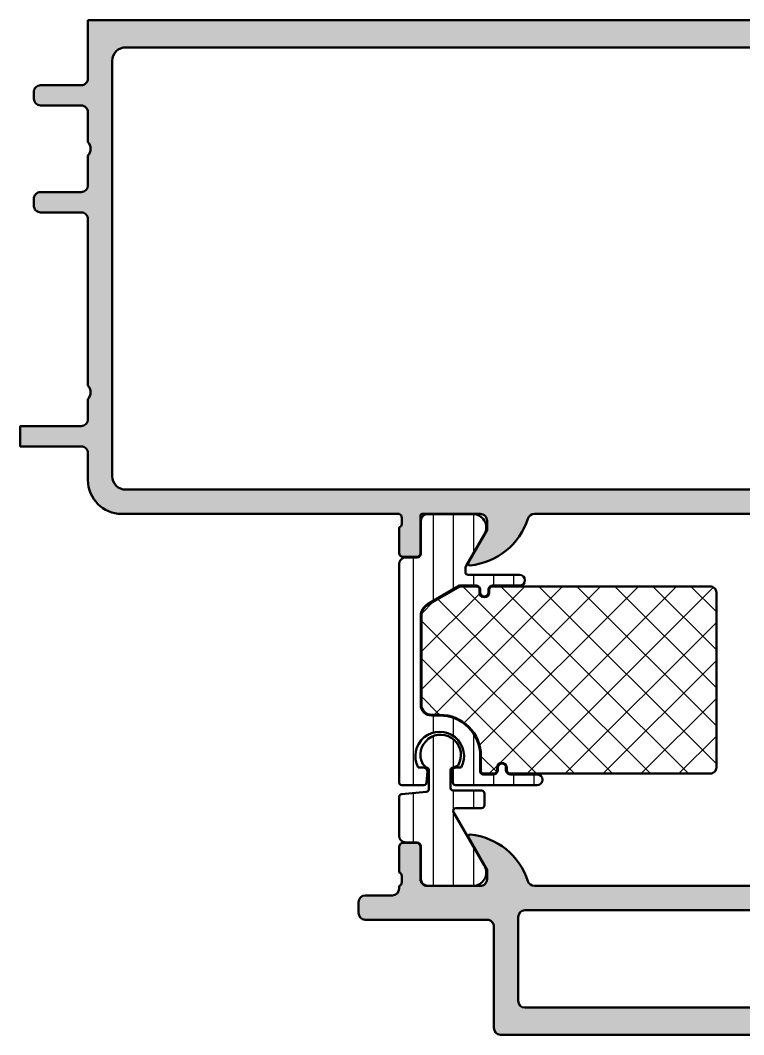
# Model space of a CAD drawing. Extents: x -35 to 73, y 0 to 75.
# Drawn here: x -35 to 18.5, y 0 to 75 of the extents above; entities that cross this region are included whole.
import ezdxf

# ---------------------------------------------------------------- set-up
doc = ezdxf.new("R2010")
doc.units = 0
for name, color, linetype, lineweight in [('0S-Alu contour', 7, 'Continuous', 50), ('0S-Alu hatch', 252, 'Continuous', 25), ('0S-Plastic contour', 254, 'Continuous', 50), ('0S-Plastic hatch', 253, 'Continuous', 25), ('0S-PT contour', 91, 'Continuous', 50), ('0S-PT hatch', 103, 'Continuous', 25)]:
    doc.layers.add(name, color=color, linetype=linetype, lineweight=lineweight)
pattern_1 = [(90, (0, 0), (-1.4859, 0), [])]

# ---------------------------------------------------------------- blocks, each defined once
blk = doc.blocks.new('188520__71FB6548_1560_4906_8F09_70086BACDF5D_')
at = {"layer": '0S-Alu hatch'}
h = blk.add_hatch(color=256, dxfattribs=at)
edge = h.paths.add_edge_path()
edge.add_line((-30, 75), (-30, 70.69956207275392))
edge.add_ellipse((-30.49933459044293, 70.69929339171244), major_axis=(-0.4993346627286272, 0), ratio=1, start_angle=89.96917039492388, end_angle=180.0308296050858, ccw=False)
edge.add_line((-30.49960327148438, 70.19995880126953), (-33.49999999999999, 70.19999980926514))
edge.add_arc((-33.50025550117408, 69.70025531043923), 0.4997445641401262, 89.97070675576184, 180.0292932442376)
edge.add_line((-33.99999999999999, 69.69999980926514), (-33.99970227615604, 69.19970208542117))
edge.add_arc((-33.4985402136243, 69.20116187179688), 0.5011641885623277, 180.1668908483492, 269.8331091516514)
edge.add_line((-33.50000000000001, 68.69999980926514), (-30.4996032714844, 68.69995880126953))
edge.add_ellipse((-30.49933437708681, 68.2002276956671), major_axis=(-0.499731177945533, 0), ratio=1, start_angle=179.9691703949262, end_angle=270.03082960507635, ccw=False)
edge.add_line((-29.99960327148438, 68.19995880126952), (-29.99960327148438, 65.99950122831545))
edge.add_ellipse((-30.52465612427205, 65.49961336888502), major_axis=(-0.7249609439317489, 0), ratio=1, start_angle=136.3820002824529, end_angle=223.5935203199352, ccw=False)
edge.add_line((-29.99981689453126, 64.99950122830904), (-29.99981689453124, 62.78508338073608))
edge.add_ellipse((-30.4993421804785, 62.79969618438477), major_axis=(-0.4997389771982683, 0), ratio=1, start_angle=89.97006554608117, end_angle=178.3243825827876, ccw=False)
edge.add_line((-30.49960327148435, 62.29995727539062), (-33.49997711181645, 62.30000495910644))
edge.add_arc((-33.50024479844646, 61.80044805252734), 0.4995569782987798, 89.96929816711221, 180.0286255128064)
edge.add_line((-33.99980171439813, 61.80019846915128), (-33.99960313107293, 61.29960332180779))
edge.add_arc((-33.50025496033281, 61.29934836147499), 0.499348235829742, 179.9707455627029, 270.0292544372841)
edge.add_line((-33.5, 60.80000019073487), (-30.49960327148436, 60.80000019073486))
edge.add_ellipse((-30.49942222445256, 60.30018122038705), major_axis=(-0.4998190031377089, 0), ratio=1, start_angle=179.9743284999459, end_angle=270.0207539748936, ccw=False)
edge.add_line((-29.99960327148438, 60.29995727539065), (-29.99960327148438, 47.99950027472397))
edge.add_ellipse((-30.52465612425598, 47.49961241530885), major_axis=(-0.7249609439095448, 0), ratio=1, start_angle=136.3820002824523, end_angle=223.5935203199342, ccw=False)
edge.add_line((-29.99981689453125, 46.99950027474819), (-29.99981689453125, 45.48507631285228))
edge.add_ellipse((-30.49933437708681, 45.4996891439325), major_axis=(-0.4997311779455237, 0), ratio=1, start_angle=89.96917039492689, end_angle=178.3243532776833, ccw=False)
edge.add_line((-30.49960327148438, 44.99995803833008), (-35, 44.99999427795411))
edge.add_line((-35, 44.99999427795411), (-35, 43.49999618530273))
edge.add_line((-35, 43.49999618530273), (-30.5, 43.5))
edge.add_ellipse((-30.49974678783886, 43.00025321216114), major_axis=(-0.499746851987733, 0), ratio=1, start_angle=179.970969324332, end_angle=270.0290306756671, ccw=False)
edge.add_line((-30, 42.99999999999998), (-30, 41.0003547668457))
edge.add_arc((-27.49850785919318, 41.00149214080681), 2.501492399376373, 180.0260511404824, 269.9739488595048)
edge.add_line((-27.49964523315427, 38.5), (-7, 38.5))
edge.add_ellipse((-7.078836446543058, 38.23247940800688), major_axis=(-0.2788950563274387, 0), ratio=1, start_angle=178.8354106259004, end_angle=253.5801235805049, ccw=False)
edge.add_line((-6.799999000000006, 38.22681100000849), (-6.799998999999999, 37.77321700000851))
edge.add_ellipse((-7.078867095643133, 37.76755634053142), major_axis=(-0.2789255417371156, 0), ratio=1, start_angle=106.4245945553495, end_angle=181.1628700728925, ccw=False)
edge.add_line((-7, 37.50001300000851), (-7, 35.62000200000001))
edge.add_arc((-6.699999999999988, 35.62000200000002), 0.3000000000000185, 180, 270)
edge.add_line((-6.699999999999988, 35.320002), (-5.72002568095722, 35.320002))
edge.add_arc((-5.720025680957206, 35.620002), 0.3000000000000114, 269.9999999999973, 360)
edge.add_line((-5.420025680957195, 35.620002), (-5.420025680957195, 38.38))
edge.add_ellipse((-5.300025680957206, 38.38), major_axis=(-0.1199999999999886, 0), ratio=1, start_angle=269.99999999999915, end_angle=360, ccw=False)
edge.add_line((-5.300025680957205, 38.5), (-1, 38.5))
edge.add_ellipse((-0.9999999999999953, 38.00000000000001), major_axis=(-0.4999999999999929, 0), ratio=1, start_angle=180, end_angle=270.00000000000057, ccw=False)
edge.add_line((-0.5, 38), (-0.5, 37.29999999999999))
edge.add_line((-0.5, 37.29999999999999), (-1.881495457622364, 34.90717967697245))
edge.add_arc((-1.761880215351695, 34.8381197846483), 0.1381197846483088, 149.9999999999992, 275.622577550789)
edge.add_arc((-2.238223241173798, 39.67660886184764), 4.999999999999841, 275.6225775507937, 342.25158364393)
edge.add_ellipse((3.000000000000007, 37.99999999999985), major_axis=(-0.5000000000001574, 0), ratio=1, start_angle=270.00000000000244, end_angle=342.2515836439295, ccw=False)
edge.add_line((2.999999999999985, 38.5), (33.00000000000001, 38.5))
edge.add_ellipse((32.99999999999999, 37.99999999999999), major_axis=(-0.5000000000000142, 0), ratio=1, start_angle=197.7484163560663, end_angle=269.99999999999756, ccw=False)
edge.add_arc((38.23822324117376, 39.67660886184776), 4.999999999999946, 197.7484163560701, 264.3774224492068)
edge.add_arc((37.76188021535169, 34.8381197846483), 0.1381197846483051, 264.3774224492049, 389.9999999999982)
edge.add_line((37.88149545762236, 34.90717967697245), (36.5, 37.3))
edge.add_line((36.5, 37.3), (36.5, 38))
edge.add_ellipse((36.99999999999999, 38.00000000000001), major_axis=(-0.4999999999999929, 0), ratio=1, start_angle=269.9999999999992, end_angle=360, ccw=False)
edge.add_line((37, 38.5), (41.3000256809572, 38.50000000000001))
edge.add_ellipse((41.30002568095719, 38.38), major_axis=(-0.1200000000000116, 0), ratio=1, start_angle=180, end_angle=269.9999999999966, ccw=False)
edge.add_line((41.42002568095721, 38.38), (41.42002568095721, 35.62000200000001))
edge.add_arc((41.72002568095722, 35.62000200000001), 0.3000000000000114, 180, 270)
edge.add_line((41.72002568095722, 35.320002), (42.69999999999998, 35.32000200000001))
edge.add_arc((42.69999999999998, 35.62000200000002), 0.3000000000000078, 270, 360)
edge.add_line((43, 35.62000200000002), (43, 37.50001300000852))
edge.add_ellipse((43.07886709564315, 37.76755634053144), major_axis=(-0.2789255417371335, 0), ratio=1, start_angle=-1.1628700728908825, end_angle=73.57540544464717, ccw=False)
edge.add_line((42.79999899999999, 37.77321700000852), (42.79999899999999, 38.22681100000852))
edge.add_ellipse((43.07883644654305, 38.2324794080069), major_axis=(-0.2788950563274379, 0), ratio=1, start_angle=-73.58012358050632, end_angle=1.1645893740982274, ccw=False)
edge.add_line((43, 38.50000000000001), (43, 47))
edge.add_ellipse((43.52494604126088, 47.5), major_axis=(-0.7249609273853814, 0), ratio=1, start_angle=-43.605760018740625, end_angle=43.60576001874068, ccw=False)
edge.add_line((43, 48), (43, 54.79999542236328))
edge.add_ellipse((43.49993996831151, 54.80005545405177), major_axis=(-0.4999399719157521, 0), ratio=1, start_angle=-90.0068799507714, end_angle=0.00687995078089898, ccw=False)
edge.add_line((43.5, 55.29999542236328), (45.79998779296874, 55.29999542236328))
edge.add_ellipse((45.7999737440441, 54.79998137343863), major_axis=(-0.5000140491220144, 0), ratio=1, start_angle=180.0016098431314, end_angle=269.9983901570555, ccw=False)
edge.add_line((46.29998779296875, 54.79999542236492), (46.29998779296875, 53.79999542236328))
edge.add_arc((46.80001747293997, 53.8000251023345), 0.5000296808520687, 180.0034008722645, 269.9965991277056)
edge.add_line((46.79998779296875, 53.29999542236328), (47.29998779296875, 53.29999542236328))
edge.add_arc((47.29995811299753, 53.8000251023345), 0.500029680852069, 270.0034008722944, 359.9965991277354)
edge.add_line((47.79998779296875, 53.79999542236355), (47.79998779296875, 59.5))
edge.add_arc((46.80001023979798, 59.50002244682923), 0.9999775534227066, 359.9987138623324, 450.001286137448)
edge.add_line((46.79998779296875, 60.5), (46.29998779296875, 60.5))
edge.add_line((46.29998779296875, 60.5), (46.29998779296875, 58))
edge.add_ellipse((45.30002476666242, 57.99996302630633), major_axis=(-0.9999630269898847, 0), ratio=1, start_angle=89.9978814850715, end_angle=180.0021185150526, ccw=False)
edge.add_line((45.29998779296875, 57), (44, 57))
edge.add_ellipse((43.99996302630633, 57.99996302630633), major_axis=(-0.9999630269898847, 0), ratio=1, start_angle=-0.0021185150525866447, end_angle=90.0021185149285, ccw=False)
edge.add_line((43, 58.00000000000217), (43, 65))
edge.add_ellipse((43.52494604126088, 65.5), major_axis=(-0.7249609273853814, 0), ratio=1, start_angle=-43.605760018740625, end_angle=43.60576001874068, ccw=False)
edge.add_line((43, 66), (43, 72))
edge.add_ellipse((44.00000015015971, 71.99999984984028), major_axis=(-1.000000150159732, 0), ratio=1, start_angle=270.00000860351696, end_angle=359.99999137730885, ccw=False)
edge.add_line((44, 73), (45.29998779296875, 73))
edge.add_ellipse((45.29998764280904, 71.9999998498403), major_axis=(-1.000000150159718, 0), ratio=1, start_angle=180.0000086226911, end_angle=269.99999139648384, ccw=False)
edge.add_line((46.29998779296875, 72.00000000033465), (46.29998779296875, 70.5))
edge.add_line((46.29998779296875, 70.5), (46.89996337890625, 70.5))
edge.add_line((46.89996337890625, 70.5), (48, 71.59999084472656))
edge.add_line((48, 71.59999084472656), (48, 75))
edge.add_line((48, 75), (-30, 75))
edge = h.paths.add_edge_path()
edge.add_ellipse((-27.20011947870558, 72.00047729730909), major_axis=(-0.999480875905964, 0), ratio=1, start_angle=-90.02976680197412, end_angle=0.02976680196968573, ccw=False)
edge.add_line((-27.19960021972656, 72.99995803833008), (40.70001220703125, 72.99995803833008))
edge.add_ellipse((40.70004142176829, 72.49998725392032), major_axis=(-0.4999707852633076, 0), ratio=1, start_angle=180.0000672370462, end_angle=270.0033479578853, ccw=False)
edge.add_line((41.20001220703125, 72.49998784065247), (41.20001220703125, 40.80000305175722))
edge.add_ellipse((40.69996864759993, 40.80004661118912), major_axis=(-0.5000435613285777, 0), ratio=1, start_angle=90.00499110831282, end_angle=179.9950088916196, ccw=False)
edge.add_line((40.70001220703125, 40.3000030517578), (-27.19960021972655, 40.29995727539064))
edge.add_ellipse((-27.20011312923837, 41.29944436587883), major_axis=(-0.9994872220937645, 0), ratio=1, start_angle=-0.029402628615116555, end_angle=90.02940262860801, ccw=False)
edge.add_line((-28.19960021972656, 41.29995727539061), (-28.19960021972656, 71.99995803833015))
at = {"layer": '0S-Alu contour', "color": 7}
for points in [[(-30, 75), (-30, 70.69956207275392)], [(46.29998779296875, 72.00000000033465), (46.29998779296875, 70.5), (46.89996337890625, 70.5), (48, 71.59999084472656), (48, 75), (-30, 75)], [(-27.19960021972656, 72.99995803833008), (40.70001220703125, 72.99995803833008)], [(44, 73), (45.29998779296875, 73)], [(41.20001220703125, 72.49998784065247), (41.20001220703125, 40.80000305175722)], [(-28.19960021972656, 41.29995727539061), (-28.19960021972656, 71.99995803833015)], [(43, 66), (43, 72)], [(-30.49960327148438, 70.19995880126953), (-33.49999999999999, 70.19999980926514)], [(-33.99999999999999, 69.69999980926514), (-33.99970227615604, 69.19970208542117)], [(-33.50000000000001, 68.69999980926514), (-30.4996032714844, 68.69995880126953)], [(-29.99960327148438, 68.19995880126952), (-29.99960327148438, 65.99950122831545)], [(-29.99981689453126, 64.99950122830904), (-29.99981689453124, 62.78508338073608)], [(43, 58.00000000000217), (43, 65)], [(-30.49960327148435, 62.29995727539062), (-33.49997711181645, 62.30000495910644)], [(-33.99980171439813, 61.80019846915128), (-33.99960313107293, 61.29960332180779)], [(-33.5, 60.80000019073487), (-30.49960327148436, 60.80000019073486)], [(-29.99960327148438, 60.29995727539065), (-29.99960327148438, 47.99950027472397)], [(46.79998779296875, 60.5), (46.29998779296875, 60.5), (46.29998779296875, 58)], [(47.79998779296875, 53.79999542236355), (47.79998779296875, 59.5)], [(45.29998779296875, 57), (44, 57)], [(43, 48), (43, 54.79999542236328)], [(43.5, 55.29999542236328), (45.79998779296874, 55.29999542236328)], [(46.29998779296875, 54.79999542236492), (46.29998779296875, 53.79999542236328)], [(46.79998779296875, 53.29999542236328), (47.29998779296875, 53.29999542236328)], [(-29.99981689453125, 46.99950027474819), (-29.99981689453125, 45.48507631285228)], [(43, 38.50000000000001), (43, 47)], [(-30.49960327148438, 44.99995803833008), (-35, 44.99999427795411), (-35, 43.49999618530273), (-30.5, 43.5)], [(-30, 42.99999999999998), (-30, 41.0003547668457)], [(40.70001220703125, 40.3000030517578), (-27.19960021972655, 40.29995727539064)], [(-27.49964523315427, 38.5), (-7, 38.5)], [(-5.420025680957195, 35.620002), (-5.420025680957195, 38.38)], [(-5.300025680957205, 38.5), (-1, 38.5)], [(2.999999999999985, 38.5), (33.00000000000001, 38.5)], [(37, 38.5), (41.3000256809572, 38.50000000000001)], [(41.42002568095721, 38.38), (41.42002568095721, 35.62000200000001)], [(-6.799999000000006, 38.22681100000849), (-6.799998999999999, 37.77321700000851)], [(-0.5, 38), (-0.5, 37.29999999999999), (-1.881495457622364, 34.90717967697245)], [(37.88149545762236, 34.90717967697245), (36.5, 37.3), (36.5, 38)], [(42.79999899999999, 37.77321700000852), (42.79999899999999, 38.22681100000852)], [(-7, 37.50001300000851), (-7, 35.62000200000001)], [(43, 35.62000200000002), (43, 37.50001300000852)], [(-6.699999999999988, 35.320002), (-5.72002568095722, 35.320002)], [(41.72002568095722, 35.320002), (42.69999999999998, 35.32000200000001)]]:
    blk.add_lwpolyline(points, dxfattribs=at)
at = {"layer": '0S-Alu contour', "color": 7, "extrusion": (0, 0, -1)}
for centre, radius, start, end in [((27.20011947870558, 72.00047729730909), 0.999480875905964, 359.9702331980303, 90.02976680197409), ((-40.70004142176829, 72.49998725392032), 0.4999707852633076, 89.9966520421147, 179.9999327629538), ((-44.00000015015971, 71.99999984984028), 1.000000150159732, 8.6226911566e-06, 89.99999139648303), ((-45.29998764280904, 71.9999998498403), 1.000000150159718, 90.00000860351616, 179.9999913773089), ((30.49933459044293, 70.69929339171244), 0.4993346627286272, 179.9691703949142, 270.0308296050761), ((30.49933437708681, 68.2002276956671), 0.499731177945533, 89.96917039492364, 180.0308296050739), ((30.52465612427205, 65.49961336888502), 0.7249609439317489, 136.4064796800648, 223.6179997175472), ((-43.52494604126088, 65.5), 0.7249609273853814, 316.3942399812593, 43.60576001874068), ((30.4993421804785, 62.79969618438477), 0.4997389771982683, 181.6756174172125, 270.0299344539188), ((30.49942222445256, 60.30018122038705), 0.499819003137709, 89.9792460251064, 180.0256715000542), ((-43.99996302630633, 57.99996302630633), 0.9999630269898847, 269.9978814850715, 0.0021185150526193), ((-45.30002476666242, 57.99996302630633), 0.9999630269898847, 179.9978814849474, 270.0021185149285), ((-43.49993996831151, 54.80005545405177), 0.4999399719157522, 359.9931200492191, 90.00687995077143), ((-45.7999737440441, 54.79998137343863), 0.5000140491220144, 90.00160984294448, 179.9983901568686), ((30.52465612425598, 47.49961241530885), 0.7249609439095451, 136.4064796800658, 223.6179997175478), ((-43.52494604126088, 47.5), 0.7249609273853814, 316.3942399812593, 43.60576001874068), ((30.49933437708681, 45.4996891439325), 0.4997311779455237, 181.6756467223168, 270.0308296050731), ((30.49974678783886, 43.00025321216114), 0.499746851987733, 89.97096932433287, 180.0290306756681), ((27.20011312923837, 41.29944436587883), 0.9994872220937645, 269.970597371392, 0.0294026286150611), ((-40.69996864759993, 40.80004661118912), 0.5000435613285777, 180.0049911083805, 269.9950088916872), ((7.078836446543058, 38.23247940800688), 0.2788950563274387, 106.4198764194951, 181.1645893740997), ((5.300025680957206, 38.38), 0.1199999999999886, 0, 90.00000000000087), ((0.9999999999999953, 38.00000000000001), 0.4999999999999929, 89.99999999999946, 180), ((-3.000000000000007, 37.99999999999985), 0.5000000000001574, 17.74841635607049, 89.99999999999756), ((-32.99999999999999, 37.99999999999999), 0.5000000000000142, 90.00000000000244, 162.2515836439337), ((-36.99999999999999, 38.00000000000001), 0.4999999999999929, 0, 90.00000000000081), ((-41.30002568095719, 38.38), 0.1200000000000116, 90.0000000000034, 180), ((-43.07883644654305, 38.2324794080069), 0.2788950563274379, 358.8354106259018, 73.58012358050647), ((7.078867095643133, 37.76755634053142), 0.2789255417371156, 178.8371299271075, 253.5754054446505), ((-43.07886709564315, 37.76755634053144), 0.2789255417371335, 286.4245945553529, 1.162870072890926)]:
    blk.add_arc(centre, radius, start, end, dxfattribs=at)
at = {"layer": '0S-Alu contour', "color": 7}
for centre, radius, start, end in [((-33.50025550117408, 69.70025531043923), 0.4997445641401262, 89.97070675576184, 180.0292932442376), ((-33.4985402136243, 69.20116187179688), 0.5011641885623277, 180.1668908483492, 269.8331091516514), ((-33.50024479844646, 61.80044805252734), 0.4995569782987798, 89.96929816711221, 180.0286255128064), ((-33.50025496033281, 61.29934836147499), 0.499348235829742, 179.9707455627029, 270.0292544372841), ((46.80001023979798, 59.50002244682923), 0.9999775534227066, 359.9987138623324, 90.00128613744809), ((46.80001747293997, 53.8000251023345), 0.5000296808520687, 180.0034008722645, 269.9965991277056), ((47.29995811299753, 53.8000251023345), 0.500029680852069, 270.0034008722944, 359.9965991277354), ((-27.49850785919318, 41.00149214080681), 2.501492399376373, 180.0260511404824, 269.9739488595048), ((-2.238223241173798, 39.67660886184764), 4.999999999999841, 275.6225775507937, 342.25158364393), ((38.23822324117376, 39.67660886184776), 4.999999999999946, 197.7484163560701, 264.3774224492068), ((-6.699999999999988, 35.62000200000002), 0.3000000000000185, 180, 270), ((-5.720025680957206, 35.620002), 0.3000000000000114, 269.9999999999973, 0), ((41.72002568095722, 35.62000200000001), 0.3000000000000114, 180, 270), ((42.69999999999998, 35.62000200000002), 0.3000000000000078, 270, 0), ((-1.761880215351695, 34.8381197846483), 0.1381197846483088, 149.9999999999992, 275.622577550789), ((37.76188021535169, 34.8381197846483), 0.1381197846483051, 264.3774224492049, 29.99999999999824)]:
    blk.add_arc(centre, radius, start, end, dxfattribs=at)
blk = doc.blocks.new('244867__F0BCCCAC_473C_4CB2_ACF2_2FD9A2DD2F1A___E6F2A440_08C5_4F9A_87DB_0A7E2D5E3605_')
at = {"layer": '0S-Plastic hatch'}
h = blk.add_hatch(dxfattribs=at)
h.set_pattern_fill('ANSI31', color=256, scale=0.4680000000000001, angle=45, style=0)
h.set_pattern_definition(pattern_1)
edge = h.paths.add_edge_path()
edge.add_line((-6.999999999999985, 34.79000300009986), (-6.999999999999985, 18.65002250671387))
edge.add_line((-6.999999999999985, 18.65002250671387), (-6.973083496093735, 18.55010795593262))
edge.add_line((-6.973083496093735, 18.55010795593262), (-6.899917602539048, 18.47692680358887))
edge.add_line((-6.899917602539048, 18.47692680358887), (-6.799987792968735, 18.45001029968262))
edge.add_line((-6.799987792968735, 18.45001029968262), (-5.169982910156235, 18.45001029968262))
edge.add_line((-5.169982910156235, 18.45001029968262), (-5.070068359374985, 18.47692680358887))
edge.add_line((-5.070068359374985, 18.47692680358887), (-4.996902465820298, 18.55010795593262))
edge.add_line((-4.996902465820298, 18.55010795593262), (-4.969985961914048, 18.65002250671387))
edge.add_line((-4.969985961914048, 18.65002250671387), (-4.89999389648436, 19.45001029968262))
edge.add_line((-4.89999389648436, 19.45001029968262), (-4.940002441406235, 19.60015678405762))
edge.add_line((-4.940002441406235, 19.60015678405762), (-5.049865722656235, 19.71002006530762))
edge.add_line((-5.049865722656235, 19.71002006530762), (-5.218002319335923, 19.74999809265137))
edge.add_line((-5.218002319335923, 19.74999809265137), (-5.586563110351548, 19.74999809265137))
edge.add_ellipse((-3.999999999999985, 20.59650078484448), major_axis=(-1.798262859266857, 0), ratio=1, start_angle=151.918075429822, end_angle=28.081924570178103, ccw=False)
edge.add_line((-2.413436889648423, 19.74999809265137), (-2.781997680664048, 19.74999809265137))
edge.add_line((-2.781997680664048, 19.74999809265137), (-2.950134277343735, 19.71002006530762))
edge.add_line((-2.950134277343735, 19.71002006530762), (-3.059997558593735, 19.60015678405762))
edge.add_line((-3.059997558593735, 19.60015678405762), (-3.099990844726548, 19.45001029968262))
edge.add_line((-3.099990844726548, 19.45001029968262), (-3.02999877929686, 18.65002250671387))
edge.add_line((-3.02999877929686, 18.65002250671387), (-3.003097534179673, 18.55010795593262))
edge.add_line((-3.003097534179673, 18.55010795593262), (-2.929931640624985, 18.47692680358887))
edge.add_line((-2.929931640624985, 18.47692680358887), (-2.830001831054673, 18.45001029968261))
edge.add_line((-2.830001831054673, 18.45001029968261), (3.199996948242201, 18.45001029968262))
edge.add_arc((3.199996948242201, 18.85000419616699), 0.399993896484375, 270, 450)
edge.add_line((3.199996948242201, 19.24999809265137), (1.199996948242201, 19.24999809265137))
edge.add_line((1.199996948242201, 19.24999809265137), (1.050003051757826, 19.29015922546387))
edge.add_line((1.050003051757826, 19.29015922546387), (0.9401855468750142, 19.39996147155761))
edge.add_line((0.9401855468750142, 19.39996147155761), (0.8999938964843892, 19.54998588562012))
edge.add_line((0.8999938964843892, 19.54998588562012), (0.8999938964843892, 19.74999809265137))
edge.add_arc((0.599998474121108, 19.74999809265137), 0.2999954223632812, 0, 180)
edge.add_line((0.3000030517578267, 19.74999809265137), (0.3000030517578267, 19.54998588562012))
edge.add_line((0.3000030517578267, 19.54998588562012), (0.2598114013672017, 19.39996147155762))
edge.add_line((0.2598114013672017, 19.39996147155762), (0.1499938964843892, 19.29015922546386))
edge.add_line((0.1499938964843892, 19.29015922546386), (1.42e-14, 19.24999809265137))
edge.add_line((1.42e-14, 19.24999809265137), (-0.8000030517577982, 19.24999809265136))
edge.add_line((-0.8000030517577982, 19.24999809265136), (-0.8999938964843607, 19.27679252624511))
edge.add_line((-0.8999938964843607, 19.27679252624511), (-0.9732055664062357, 19.34997367858887))
edge.add_line((-0.9732055664062357, 19.34997367858887), (-0.9999999999999857, 19.45001029968261))
edge.add_line((-0.9999999999999857, 19.45001029968261), (-0.9999999999999857, 20.59997367858887))
edge.add_arc((-3.999932732308337, 20.60004094628051), 2.999932733062533, 359.9987152527758, 450.0012847470834)
edge.add_line((-3.999999999999987, 23.59997367858887), (-4.599998474121079, 23.59997367858887))
edge.add_ellipse((-4.600804611222546, 24.39917064067953), major_axis=(-0.7991973686593088, 0), ratio=1, start_angle=-0.061071694723978, end_angle=90.05779331022171, ccw=False)
edge.add_line((-5.400001525878892, 24.40002250671391), (-5.399986267089829, 30.96374320983886))
edge.add_ellipse((-4.400055712738664, 30.96380713441112), major_axis=(-0.9999305563944823, 0), ratio=1, start_angle=-60.01033770623059, end_angle=0.003662862579403736, ccw=False)
edge.add_line((-4.899864739274804, 31.82986259141395), (-2.526232442653494, 33.20000000009987))
edge.add_line((-2.526232442653494, 33.20000000009987), (-1.299999999999997, 33.20000000009986))
edge.add_ellipse((-1.299999999999983, 32.90000000009989), major_axis=(-0.2999999999999687, 0), ratio=1, start_angle=180, end_angle=270.0000000000027, ccw=False)
edge.add_line((-1.000000000000014, 32.90000000009989), (-1.000000000000042, 32.7000000001))
edge.add_arc((-0.7000000000000455, 32.70000000009997), 0.2999999999999971, 180, 360)
edge.add_line((-0.4000000000000484, 32.70000000009997), (-0.4000000000000484, 32.90000000009987))
edge.add_ellipse((-0.1000000000000549, 32.90000000009986), major_axis=(-0.2999999999999934, 0), ratio=1, start_angle=269.9999999999966, end_angle=360, ccw=False)
edge.add_line((-0.1000000000000369, 33.20000000009985), (1.899999999999991, 33.20000000009986))
edge.add_arc((1.899999999999991, 33.60000000009986), 0.4000000000000057, 270, 450)
edge.add_line((1.899999999999991, 34.00000000009987), (-1.900000000000034, 34.00000000009987))
edge.add_ellipse((-1.900000000000043, 34.20000000009987), major_axis=(-0.1999999999999957, 0), ratio=1, start_angle=0, end_angle=90.00000000000267, ccw=False)
edge.add_line((-2.100000000000036, 34.20000000009988), (-2.100000000000036, 34.41474721315084))
edge.add_ellipse((-1.599999999999985, 34.41474721315084), major_axis=(-0.5000000000000516, 0), ratio=1, start_angle=330.00004886373864, end_angle=360, ccw=False)
edge.add_line((-2.033012915100371, 34.6647468438632), (-0.7145185019005283, 36.95954700009986))
edge.add_arc((-1.555771150891871, 37.50018192537702), 0.9999960709244813, 327.2729839001592, 441.8183919481002)
edge.add_line((-1.413460501900516, 38.49000000009987), (-4.890002000000265, 38.49000010568574))
edge.add_arc((-4.890004639625331, 37.99000412824711), 0.4999959774455975, 89.99969751881494, 180.0003024817733)
edge.add_line((-5.390000617063961, 37.99000148861691), (-5.389668666666935, 35.59000310568573))
edge.add_ellipse((-5.689668666666942, 35.59000310568573), major_axis=(-0.3000000000000069, 0), ratio=1, start_angle=89.9999999999992, end_angle=180, ccw=False)
edge.add_line((-5.689668666666946, 35.29000310568572), (-6.500000065149791, 35.29000300009986))
edge.add_arc((-6.499999999999985, 34.79000300009986), 0.5, 90.00000746561778, 180)
at = {"layer": '0S-Plastic contour', "color": 7}
for points in [[(-1.413460501900516, 38.49000000009987), (-4.890002000000265, 38.49000010568574)], [(-5.390000617063961, 37.99000148861691), (-5.389668666666935, 35.59000310568573)], [(-2.033012915100371, 34.6647468438632), (-0.7145185019005283, 36.95954700009986)], [(-5.689668666666946, 35.29000310568572), (-6.500000065149791, 35.29000300009986)], [(-6.999999999999985, 34.79000300009986), (-6.999999999999985, 18.65002250671387), (-6.973083496093735, 18.55010795593262), (-6.899917602539048, 18.47692680358887), (-6.799987792968735, 18.45001029968262), (-5.169982910156235, 18.45001029968262), (-5.070068359374985, 18.47692680358887), (-4.996902465820298, 18.55010795593262), (-4.969985961914048, 18.65002250671387), (-4.89999389648436, 19.45001029968262), (-4.940002441406235, 19.60015678405762), (-5.049865722656235, 19.71002006530762), (-5.218002319335923, 19.74999809265137), (-5.586563110351548, 19.74999809265137)], [(-2.100000000000036, 34.20000000009988), (-2.100000000000036, 34.41474721315084)], [(1.899999999999991, 34.00000000009987), (-1.900000000000034, 34.00000000009987)], [(-4.899864739274804, 31.82986259141395), (-2.526232442653494, 33.20000000009987), (-1.299999999999997, 33.20000000009986)], [(-0.1000000000000369, 33.20000000009985), (1.899999999999991, 33.20000000009986)], [(-1.000000000000014, 32.90000000009989), (-1.000000000000042, 32.7000000001)], [(-0.4000000000000484, 32.70000000009997), (-0.4000000000000484, 32.90000000009987)], [(-5.400001525878892, 24.40002250671391), (-5.399986267089829, 30.96374320983886)], [(-3.999999999999987, 23.59997367858887), (-4.599998474121079, 23.59997367858887)], [(0.3000030517578267, 19.74999809265137), (0.3000030517578267, 19.54998588562012), (0.2598114013672017, 19.39996147155762), (0.1499938964843892, 19.29015922546386), (1.42e-14, 19.24999809265137), (-0.8000030517577982, 19.24999809265136), (-0.8999938964843607, 19.27679252624511), (-0.9732055664062357, 19.34997367858887), (-0.9999999999999857, 19.45001029968261), (-0.9999999999999857, 20.59997367858887)], [(-2.413436889648423, 19.74999809265137), (-2.781997680664048, 19.74999809265137), (-2.950134277343735, 19.71002006530762), (-3.059997558593735, 19.60015678405762), (-3.099990844726548, 19.45001029968262), (-3.02999877929686, 18.65002250671387), (-3.003097534179673, 18.55010795593262), (-2.929931640624985, 18.47692680358887), (-2.830001831054673, 18.45001029968261), (3.199996948242201, 18.45001029968262)], [(3.199996948242201, 19.24999809265137), (1.199996948242201, 19.24999809265137), (1.050003051757826, 19.29015922546387), (0.9401855468750142, 19.39996147155761), (0.8999938964843892, 19.54998588562012), (0.8999938964843892, 19.74999809265137)]]:
    blk.add_lwpolyline(points, dxfattribs=at)
for centre, radius, start, end in [((-4.890004639625331, 37.99000412824711), 0.4999959774455975, 89.99969751881494, 180.0003024817733), ((-1.555771150891871, 37.50018192537702), 0.9999960709244813, 327.2729839001592, 81.81839194810021), ((-6.499999999999985, 34.79000300009986), 0.5, 90.00000746561778, 180), ((1.899999999999991, 33.60000000009986), 0.4000000000000057, 270, 90), ((-0.7000000000000455, 32.70000000009997), 0.2999999999999971, 180, 0), ((-3.999932732308337, 20.60004094628051), 2.999932733062533, 359.9987152527758, 90.00128474708347), ((0.599998474121108, 19.74999809265137), 0.2999954223632812, 0, 180), ((3.199996948242201, 18.85000419616699), 0.399993896484375, 270, 90)]:
    blk.add_arc(centre, radius, start, end, dxfattribs=at)
at = {"layer": '0S-Plastic contour', "color": 7, "extrusion": (0, 0, -1)}
for centre, radius, start, end in [((5.689668666666942, 35.59000310568573), 0.3000000000000069, 180, 270.0000000000008), ((1.599999999999985, 34.41474721315084), 0.5000000000000516, 0, 29.99995113626138), ((1.900000000000043, 34.20000000009987), 0.1999999999999957, 269.9999999999973, 0), ((1.299999999999983, 32.90000000009989), 0.2999999999999687, 89.99999999999733, 180), ((0.1000000000000549, 32.90000000009986), 0.2999999999999934, 0, 90.00000000000342), ((4.400055712738664, 30.96380713441112), 0.9999305563944823, 359.9963371374206, 60.01033770623058), ((4.600804611222546, 24.39917064067953), 0.7991973686593088, 269.9422066897783, 0.0610716947241366), ((3.999999999999985, 20.59650078484448), 1.798262859266857, 331.9180754298219, 208.0819245701781)]:
    blk.add_arc(centre, radius, start, end, dxfattribs=at)
blk = doc.blocks.new('244867__522FC33A_7EDE_4C14_B6BB_B6C784B0113C___F93209C3_8420_466C_8B2C_802B2B5A9922_')
at = {"layer": '0S-Plastic hatch'}
h = blk.add_hatch(dxfattribs=at)
h.set_pattern_fill('ANSI31', color=256, scale=0.4680000000000001, angle=45, style=0)
h.set_pattern_definition(pattern_1)
edge = h.paths.add_edge_path()
edge.add_line((-6.999999999999729, 17.59249877929687), (-6.999999999999985, 14.709997))
edge.add_arc((-6.499999999999985, 14.709997), 0.5, 180, 270)
edge.add_line((-6.499999999999985, 14.209997), (-5.689668666666648, 14.209997))
edge.add_ellipse((-5.689668666666651, 13.909997), major_axis=(-0.3000000000000007, 0), ratio=1, start_angle=180, end_angle=269.9999999999993, ccw=False)
edge.add_line((-5.389668666666651, 13.909997), (-5.390000617063677, 11.50999861706369))
edge.add_arc((-4.890004639625047, 11.50999597743861), 0.4999959774455851, 179.9996975182267, 270.0003024811851)
edge.add_line((-4.890001999999981, 11.00999999999999), (-1.413460501900516, 11.00999999999999))
edge.add_arc((-1.555771150891871, 11.99981807472285), 0.999996070924483, 278.1816080518998, 392.7270160998401)
edge.add_line((-0.7145185019005142, 12.540453), (-2.971696211306081, 16.45000001028017))
edge.add_ellipse((-2.79849112461393, 16.55), major_axis=(-0.200000000000001, 0), ratio=1, start_angle=-89.99999999999937, end_angle=29.999996599344684, ccw=False)
edge.add_line((-2.798491124613931, 16.75), (-0.9000091552734232, 16.75))
edge.add_line((-0.9000091552734232, 16.75), (-0.800086975097642, 16.77691650390625))
edge.add_line((-0.800086975097642, 16.77691650390625), (-0.7269210815429547, 16.85009765625))
edge.add_line((-0.7269210815429547, 16.85009765625), (-0.7000045776367047, 16.95001220703125))
edge.add_line((-0.7000045776367047, 16.95001220703125), (-0.7000045776367047, 17.85000610351562))
edge.add_line((-0.7000045776367047, 17.85000610351562), (-0.7269134521484233, 17.94992065429687))
edge.add_line((-0.7269134521484233, 17.94992065429687), (-0.800086975097642, 18.02310180664062))
edge.add_line((-0.800086975097642, 18.02310180664062), (-0.9000091552734232, 18.05001831054687))
edge.add_line((-0.9000091552734232, 18.05001831054687), (-3.000007629394517, 18.05001831054687))
edge.add_line((-3.000007629394517, 18.05001831054687), (-3.099922180175767, 18.07693481445312))
edge.add_line((-3.099922180175767, 18.07693481445312), (-3.173095703124985, 18.15008544921875))
edge.add_line((-3.173095703124985, 18.15008544921875), (-3.200004577636704, 18.24999999999999))
edge.add_line((-3.200004577636704, 18.24999999999999), (-3.200004577636704, 19.55002021789551))
edge.add_line((-3.200004577636704, 19.55002021789551), (-3.173095703124985, 19.64993476867675))
edge.add_line((-3.173095703124985, 19.64993476867675), (-3.099922180175767, 19.72311592102051))
edge.add_line((-3.099922180175767, 19.72311592102051), (-2.999999999999985, 19.75003242492675))
edge.add_line((-2.999999999999985, 19.75003242492675), (-2.645004272460923, 19.9132588993474))
edge.add_arc((-3.925097529255197, 20.68609336839107), 1.49529658015799, 328.8792363533568, 567.192391120659)
edge.add_line((-5.255129547241723, 20.00277302348477), (-5.000007629394517, 19.75003242492675))
edge.add_line((-5.000007629394517, 19.75003242492675), (-4.900085449218735, 19.72311592102051))
edge.add_line((-4.900085449218735, 19.72311592102051), (-4.826911926269517, 19.64993476867675))
edge.add_line((-4.826911926269517, 19.64993476867675), (-4.800003051757798, 19.55002021789551))
edge.add_line((-4.800003051757798, 19.55002021789551), (-4.800003051757798, 18.1500244140625))
edge.add_line((-4.800003051757798, 18.1500244140625), (-4.826911926269517, 18.05007934570312))
edge.add_line((-4.826911926269517, 18.05007934570312), (-4.900085449218735, 17.9769287109375))
edge.add_line((-4.900085449218735, 17.9769287109375), (-4.999999999999985, 17.95001220703125))
edge.add_line((-4.999999999999985, 17.95001220703125), (-6.800003051757798, 17.79251098632812))
edge.add_line((-6.800003051757798, 17.79251098632812), (-6.899917602539048, 17.76559448242187))
edge.add_line((-6.899917602539048, 17.76559448242187), (-6.973091125488267, 17.69241333007812))
edge.add_line((-6.973091125488267, 17.69241333007812), (-6.999999999999729, 17.59249877929687))
at = {"layer": '0S-Plastic contour', "color": 7}
for points in [[(-5.255129547241723, 20.00277302348477), (-5.000007629394517, 19.75003242492675), (-4.900085449218735, 19.72311592102051), (-4.826911926269517, 19.64993476867675), (-4.800003051757798, 19.55002021789551), (-4.800003051757798, 18.1500244140625), (-4.826911926269517, 18.05007934570312), (-4.900085449218735, 17.9769287109375), (-4.999999999999985, 17.95001220703125), (-6.800003051757798, 17.79251098632812), (-6.899917602539048, 17.76559448242187), (-6.973091125488267, 17.69241333007812), (-6.999999999999729, 17.59249877929687)], [(-2.798491124613931, 16.75), (-0.9000091552734232, 16.75), (-0.800086975097642, 16.77691650390625), (-0.7269210815429547, 16.85009765625), (-0.7000045776367047, 16.95001220703125), (-0.7000045776367047, 17.85000610351562), (-0.7269134521484233, 17.94992065429687), (-0.800086975097642, 18.02310180664062), (-0.9000091552734232, 18.05001831054687), (-3.000007629394517, 18.05001831054687), (-3.099922180175767, 18.07693481445312), (-3.173095703124985, 18.15008544921875), (-3.200004577636704, 18.24999999999999), (-3.200004577636704, 19.55002021789551), (-3.173095703124985, 19.64993476867675), (-3.099922180175767, 19.72311592102051), (-2.999999999999985, 19.75003242492675), (-2.645004272460923, 19.9132588993474)], [(-6.999999999999729, 17.59249877929687), (-6.999999999999985, 14.709997)], [(-0.7145185019005142, 12.540453), (-2.971696211306081, 16.45000001028017)], [(-6.499999999999985, 14.209997), (-5.689668666666648, 14.209997)], [(-5.389668666666651, 13.909997), (-5.390000617063677, 11.50999861706369)], [(-4.890001999999981, 11.00999999999999), (-1.413460501900516, 11.00999999999999)]]:
    blk.add_lwpolyline(points, dxfattribs=at)
for centre, radius, start, end in [((-3.925097529255197, 20.68609336839107), 1.49529658015799, 328.8792363533568, 207.192391120659), ((-6.499999999999985, 14.709997), 0.5, 180, 270), ((-1.555771150891871, 11.99981807472285), 0.999996070924483, 278.1816080518998, 32.72701609984011), ((-4.890004639625047, 11.50999597743861), 0.4999959774455851, 179.9996975182267, 270.0003024811851)]:
    blk.add_arc(centre, radius, start, end, dxfattribs=at)
at = {"layer": '0S-Plastic contour', "color": 7, "extrusion": (0, 0, -1)}
for centre, radius, start, end in [((2.79849112461393, 16.55), 0.200000000000001, 330.0000034006553, 89.99999999999947), ((5.689668666666651, 13.909997), 0.3000000000000007, 90.00000000000067, 180)]:
    blk.add_arc(centre, radius, start, end, dxfattribs=at)
blk = doc.blocks.new('381360__C325D233_58DF_4141_AB34_177B7F94EEB4_')
at = {"layer": '0S-PT hatch'}
h = blk.add_hatch(dxfattribs=at)
h.set_pattern_fill('ANSI37', color=256, scale=0.625, angle=90, style=0)
h.set_pattern_definition([(135, (0, 0), (-1.403165018917055, -1.403165018917055), []), (225, (0, 0), (1.403165018917055, -1.403165018917055), [])])
edge = h.paths.add_edge_path()
edge.add_ellipse((15.99939886270029, 32.70000000000197), major_axis=(-0.45000000000001, 0), ratio=1, start_angle=180, end_angle=270.0000000000007, ccw=False)
edge.add_line((16.4493988627003, 32.70000000000196), (16.44939886270031, 19.75024507800028))
edge.add_ellipse((15.99939844547499, 19.75024549521864), major_axis=(-0.4500004172255191, 0), ratio=1, start_angle=89.9999468781561, end_angle=179.999946880457, ccw=False)
edge.add_line((15.99939802825661, 19.30024507799331), (1.206574478434163, 19.2999982024299))
edge.add_line((1.206574478434163, 19.2999982024299), (1.075879667833333, 19.3349919706396))
edge.add_line((1.075879667833333, 19.3349919706396), (0.9850146953981919, 19.4258443176791))
edge.add_line((0.9850146953981919, 19.4258443176791), (0.9499938964843863, 19.55656736054947))
edge.add_line((0.9499938964843863, 19.55656736054947), (0.9499938964843863, 19.74999809265137))
edge.add_arc((0.599998474121108, 19.74999809265137), 0.3499954223632784, 0, 180)
edge.add_line((0.2500030517578295, 19.74999809265137), (0.2500030517578295, 19.55656736054947))
edge.add_line((0.2500030517578295, 19.55656736054947), (0.2149822528440239, 19.4258443176791))
edge.add_line((0.2149822528440239, 19.4258443176791), (0.1241172804088819, 19.3349919706396))
edge.add_line((0.1241172804088819, 19.3349919706396), (-0.0065779401930826, 19.29999809265136))
edge.add_line((-0.0065779401930826, 19.29999809265136), (-0.7934199599578164, 19.29999809265137))
edge.add_line((-0.7934199599578164, 19.29999809265137), (-0.8741170393686559, 19.32162239777046))
edge.add_line((-0.8741170393686559, 19.32162239777046), (-0.9283764181667777, 19.37585915907012))
edge.add_line((-0.9283764181667777, 19.37585915907012), (-0.9499999999999886, 19.4565904816775))
edge.add_line((-0.9499999999999886, 19.4565904816775), (-0.950000000012551, 20.59997255743553))
edge.add_arc((-3.999932171737967, 20.60004150683832), 3.049932172504773, 359.9987047223895, 450.0012742162533)
edge.add_line((-3.999999999999984, 23.64997367858887), (-4.600024098463435, 23.64997367858887))
edge.add_ellipse((-4.600804611222545, 24.39917064067953), major_axis=(-0.7491973686593119, 0), ratio=1, start_angle=-0.06307231434720961, end_angle=90.0596906728631, ccw=False)
edge.add_line((-5.350001525941834, 24.39999537162484), (-5.349986267192008, 30.96374640628944))
edge.add_ellipse((-4.40005571273863, 30.9638071344111), major_axis=(-0.949930556394522, 0), ratio=1, start_angle=-60.01033770622928, end_angle=0.003662862479927753, ccw=False)
edge.add_line((-4.874872552400432, 31.7865568112543), (-2.512837352342586, 33.15000000009987))
edge.add_line((-2.512837352342586, 33.15000000009987), (-1.299999999999997, 33.15000000009987))
edge.add_ellipse((-1.300000000000002, 32.90000000009988), major_axis=(-0.2499999999999929, 0), ratio=1, start_angle=180, end_angle=269.99999999999886, ccw=False)
edge.add_line((-1.050000000000011, 32.90000000009989), (-1.050000000000039, 32.7000000001))
edge.add_arc((-0.7000000000000455, 32.70000000009997), 0.3499999999999943, 180, 360)
edge.add_line((-0.3500000000000512, 32.70000000009997), (-0.3500000000000512, 32.90000000009986))
edge.add_ellipse((-0.1000000000979585, 32.90000000009988), major_axis=(-0.2499999999020926, 0), ratio=1, start_angle=269.9999999999947, end_angle=360, ccw=False)
edge.add_line((-0.1000000000979355, 33.15000000000197), (15.99939886270029, 33.15000000000198))
at = {"layer": '0S-PT contour', "color": 7}
for points in [[(-4.874872552400432, 31.7865568112543), (-2.512837352342586, 33.15000000009987), (-1.299999999999997, 33.15000000009987)], [(-0.1000000000979355, 33.15000000000197), (15.99939886270029, 33.15000000000198)], [(-1.050000000000011, 32.90000000009989), (-1.050000000000039, 32.7000000001)], [(-0.3500000000000512, 32.70000000009997), (-0.3500000000000512, 32.90000000009986)], [(16.4493988627003, 32.70000000000196), (16.44939886270031, 19.75024507800028)], [(-5.350001525941834, 24.39999537162484), (-5.349986267192008, 30.96374640628944)], [(-3.999999999999984, 23.64997367858887), (-4.600024098463435, 23.64997367858887)], [(0.2500030517578295, 19.74999809265137), (0.2500030517578295, 19.55656736054947), (0.2149822528440239, 19.4258443176791), (0.1241172804088819, 19.3349919706396), (-0.0065779401930826, 19.29999809265136), (-0.7934199599578164, 19.29999809265137), (-0.8741170393686559, 19.32162239777046), (-0.9283764181667777, 19.37585915907012), (-0.9499999999999886, 19.4565904816775), (-0.950000000012551, 20.59997255743553)], [(15.99939802825661, 19.30024507799331), (1.206574478434163, 19.2999982024299), (1.075879667833333, 19.3349919706396), (0.9850146953981919, 19.4258443176791), (0.9499938964843863, 19.55656736054947), (0.9499938964843863, 19.74999809265137)]]:
    blk.add_lwpolyline(points, dxfattribs=at)
at = {"layer": '0S-PT contour', "color": 7, "extrusion": (0, 0, -1)}
for centre, radius, start, end in [((1.300000000000002, 32.90000000009988), 0.2499999999999929, 90.00000000000111, 180), ((0.1000000000979585, 32.90000000009988), 0.2499999999020926, 0, 90.00000000000529), ((-15.99939886270029, 32.70000000000197), 0.45000000000001, 89.99999999999935, 180), ((4.40005571273863, 30.9638071344111), 0.949930556394522, 359.9963371375201, 60.01033770622933), ((4.600804611222545, 24.39917064067953), 0.7491973686593119, 269.9403093271369, 0.0630723143472479), ((-15.99939844547499, 19.75024549521864), 0.4500004172255191, 180.0000531195431, 270.0000531218439)]:
    blk.add_arc(centre, radius, start, end, dxfattribs=at)
at = {"layer": '0S-PT contour', "color": 7}
for centre, radius, start, end in [((-0.7000000000000455, 32.70000000009997), 0.3499999999999943, 180, 0), ((-3.999932171737967, 20.60004150683832), 3.049932172504773, 359.9987047223895, 90.0012742162533), ((0.599998474121108, 19.74999809265137), 0.3499954223632784, 0, 180)]:
    blk.add_arc(centre, radius, start, end, dxfattribs=at)
blk = doc.blocks.new('183630__CBD147A2_376C_4746_ABC2_44EF76E26B03_')
at = {"layer": '0S-Alu hatch'}
h = blk.add_hatch(color=256, dxfattribs=at)
edge = h.paths.add_edge_path()
edge.add_line((-9.499999999999986, 8.5), (-0.5, 8.5))
edge.add_ellipse((-0.4999976403438211, 8.000002359656177), major_axis=(-0.4999976403493891, 0), ratio=1, start_angle=179.9997296029986, end_angle=270.0002703979564, ccw=False)
edge.add_line((1e-16, 8.000000000008331), (0, 0.5))
edge.add_arc((0.5000132644992874, 0.5000132644992883), 0.5000132646752306, 180.0015199592933, 269.9984800406703)
edge.add_line((0.4999999999999999, 0), (72.5, 0))
edge.add_arc((72.5, 0.5), 0.5, 270, 360)
edge.add_line((73, 0.5), (73, 4.5))
edge.add_arc((72.5, 4.5), 0.5000000000000009, 0, 90)
edge.add_line((72.5, 5), (71.2, 4.999999999999999))
edge.add_arc((71.2, 4.499999999999999), 0.5, 90, 180)
edge.add_line((70.7, 4.499999999999999), (70.7, 3.999999999999999))
edge.add_line((70.7, 3.999999999999999), (71.7, 3.999999999999998))
edge.add_line((71.7, 3.999999999999998), (71.7, 2.499999999999999))
edge.add_ellipse((70.70000000000002, 2.499999999999989), major_axis=(-0.9999999999999857, 0), ratio=1, start_angle=89.9999999999992, end_angle=180, ccw=False)
edge.add_line((70.7, 1.499999999999999), (66.7, 1.499999999999998))
edge.add_ellipse((66.69999999999999, 2.499999999999988), major_axis=(-0.9999999999999895, 0), ratio=1, start_angle=0, end_angle=90.0000000000008, ccw=False)
edge.add_line((65.7, 2.499999999999998), (65.7, 3.999999999999999))
edge.add_line((65.7, 3.999999999999999), (66.7, 3.999999999999999))
edge.add_line((66.7, 3.999999999999999), (66.7, 4.5))
edge.add_arc((66.2, 4.5), 0.4999999999999992, 0, 90)
edge.add_line((66.2, 4.999999999999999), (63.39999999999999, 5))
edge.add_arc((63.39999999999999, 4.500000000000001), 0.4999999999999983, 90, 180)
edge.add_line((62.9, 4.500000000000001), (62.9, 4.299999999999999))
edge.add_arc((63.39999999999999, 4.299999999999998), 0.5, 180, 270)
edge.add_line((63.39999999999999, 3.799999999999998), (63.9, 3.799999999999999))
edge.add_ellipse((63.89999999999998, 3.299999999999979), major_axis=(-0.50000000000002, 0), ratio=1, start_angle=180, end_angle=269.9999999999984, ccw=False)
edge.add_line((64.4, 3.299999999999998), (64.4, 2.499999999999999))
edge.add_ellipse((63.89999999999998, 2.500000000000019), major_axis=(-0.5000000000000214, 0), ratio=1, start_angle=90.00000000000159, end_angle=180, ccw=False)
edge.add_line((63.9, 2), (47.99999999999999, 2))
edge.add_line((47.99999999999999, 2), (41.92875392986606, 2.433654439061505))
edge.add_ellipse((42, 3.431113208881327), major_axis=(-1.000000000000001, 0), ratio=1, start_angle=0, end_angle=85.91443950455613, ccw=False)
edge.add_line((41, 3.431113208881328), (41, 8.5))
edge.add_ellipse((41.49999999999999, 8.500000000000004), major_axis=(-0.4999999999999929, 0), ratio=1, start_angle=269.9999999999992, end_angle=360, ccw=False)
edge.add_line((41.5, 9), (42.5, 9))
edge.add_arc((42.5, 9.500000000000002), 0.5000000000000036, 270, 360)
edge.add_line((43, 9.500000000000002), (43, 11.00000000000002))
edge.add_ellipse((43.07883644654301, 11.26752059199311), major_axis=(-0.2788950563274009, 0), ratio=1, start_angle=-1.164589374097602, end_angle=73.5801235805119, ccw=False)
edge.add_line((42.79999899999999, 11.27318899999149), (42.79999899999999, 11.72678299999149))
edge.add_ellipse((43.07886709564317, 11.73244365946854), major_axis=(-0.2789255417371576, 0), ratio=1, start_angle=-73.57540544464263, end_angle=1.1628700728862214, ccw=False)
edge.add_line((43, 11.99998699999149), (43, 13.879998))
edge.add_arc((42.7, 13.879998), 0.2999999999999989, 0, 90)
edge.add_line((42.7, 14.179998), (41.7200256809572, 14.179998))
edge.add_arc((41.7200256809572, 13.879998), 0.3000000000000007, 90, 180)
edge.add_line((41.42002568095721, 13.879998), (41.42002568095721, 11.5))
edge.add_ellipse((40.92002568095721, 11.49999999999999), major_axis=(-0.4999999999999929, 0), ratio=1, start_angle=89.9999999999992, end_angle=180, ccw=False)
edge.add_line((40.92002568095721, 11), (37, 11))
edge.add_ellipse((37, 11.5), major_axis=(-0.5, 0), ratio=1, start_angle=0, end_angle=90, ccw=False)
edge.add_line((36.5, 11.5), (36.49999999999999, 12.19999999999997))
edge.add_line((36.49999999999999, 12.19999999999997), (37.88149545762236, 14.59282032302755))
edge.add_arc((37.76188021535171, 14.6618802153517), 0.1381197846482929, 329.9999999999976, 455.6225775507925)
edge.add_arc((38.23822324117382, 9.82339113815221), 4.999999999999978, 95.62257755079357, 162.2515836439299)
edge.add_ellipse((33.00000000000002, 11.50000000000001), major_axis=(-0.5000000000000141, 0), ratio=1, start_angle=89.9999999999983, end_angle=162.2515836439298, ccw=False)
edge.add_line((33, 11), (2.999999999999985, 11))
edge.add_ellipse((3.000000000000003, 11.50000000000001), major_axis=(-0.500000000000016, 0), ratio=1, start_angle=17.748416356067196, end_angle=89.9999999999979, ccw=False)
edge.add_arc((-2.238223241173756, 9.823391138152244), 4.99999999999993, 17.74841635607014, 84.37742244920679)
edge.add_arc((-1.761880215351681, 14.66188021535168), 0.1381197846483017, 84.37742244921073, 209.9999999999969)
edge.add_line((-1.881495457622349, 14.59282032302754), (-0.4999999999999858, 12.2))
edge.add_line((-0.4999999999999858, 12.2), (-0.5, 11.50000000000001))
edge.add_ellipse((-0.9999999999999974, 11.5), major_axis=(-0.4999999999999976, 0), ratio=1, start_angle=89.99999999999972, end_angle=180, ccw=False)
edge.add_line((-1, 11), (-4.920025680957195, 11))
edge.add_ellipse((-4.920025680957206, 11.50000000000002), major_axis=(-0.5000000000000178, 0), ratio=1, start_angle=0, end_angle=90.0000000000012, ccw=False)
edge.add_line((-5.420025680957223, 11.50000000000001), (-5.420025680957223, 13.87999799999999))
edge.add_arc((-5.720025680957192, 13.879998), 0.2999999999999758, 0, 90)
edge.add_line((-5.720025680957192, 14.17999799999997), (-6.699999999999988, 14.17999799999997))
edge.add_arc((-6.699999999999988, 13.87999799999997), 0.3000000000000114, 90, 180)
edge.add_line((-7, 13.87999799999997), (-7, 11.99998699999146))
edge.add_ellipse((-7.078867095643167, 11.73244365946851), major_axis=(-0.2789255417371628, 0), ratio=1, start_angle=178.8371299271133, end_angle=253.5754054446461, ccw=False)
edge.add_line((-6.799998999999985, 11.72678299999145), (-6.799998999999999, 11.27318899999146))
edge.add_ellipse((-7.078836446543006, 11.26752059199308), major_axis=(-0.2788950563273945, 0), ratio=1, start_angle=106.41987641948981, end_angle=181.1645893740998, ccw=False)
edge.add_line((-6.999999999999985, 10.99999999999999), (-7, 10.79999923706054))
edge.add_ellipse((-7.5, 10.79999923706054), major_axis=(-0.5000000000000009, 0), ratio=1, start_angle=90.00000000000011, end_angle=180, ccw=False)
edge.add_line((-7.5, 10.29999923706054), (-9.5, 10.29999923706054))
edge.add_arc((-9.499971103018382, 9.799970340078929), 0.5000288978166055, 90.00331115880611, 179.9966888411355)
edge.add_line((-10, 9.799999237061057), (-10, 8.999999999999986))
edge.add_arc((-9.49998673098439, 9.000013269015621), 0.5000132691916834, 180.0015204766631, 269.9984795231669)
edge = h.paths.add_edge_path()
edge.add_ellipse((2.300003051757812, 2.499999999999993), major_axis=(-0.5, 0), ratio=1, start_angle=0, end_angle=90, ccw=False)
edge.add_line((1.800003051757812, 2.499999999999993), (1.800003051757816, 8.699996948242191))
edge.add_ellipse((2.300003051757812, 8.699996948242191), major_axis=(-0.4999999999999965, 0), ratio=1, start_angle=270, end_angle=360, ccw=False)
edge.add_line((2.300003051757812, 9.199996948242188), (38.70000457763671, 9.199996948242186))
edge.add_ellipse((38.70000457763672, 8.699996948242186), major_axis=(-0.5, 0), ratio=1, start_angle=180, end_angle=270.0000000000008, ccw=False)
edge.add_line((39.20000457763672, 8.699996948242188), (39.20000457763672, 2.500000000000002))
edge.add_ellipse((38.70000457763672, 2.500000000000002), major_axis=(-0.5000000000000027, 0), ratio=1, start_angle=90, end_angle=180, ccw=False)
edge.add_line((38.70000457763672, 2), (2.300003051757812, 1.999999999999993))
at = {"layer": '0S-Alu contour', "color": 7}
for points in [[(-1.881495457622349, 14.59282032302754), (-0.4999999999999858, 12.2), (-0.5, 11.50000000000001)], [(36.5, 11.5), (36.49999999999999, 12.19999999999997), (37.88149545762236, 14.59282032302755)], [(-7, 13.87999799999997), (-7, 11.99998699999146)], [(-5.720025680957192, 14.17999799999997), (-6.699999999999988, 14.17999799999997)], [(-5.420025680957223, 11.50000000000001), (-5.420025680957223, 13.87999799999999)], [(41.42002568095721, 13.879998), (41.42002568095721, 11.5)], [(42.7, 14.179998), (41.7200256809572, 14.179998)], [(43, 11.99998699999149), (43, 13.879998)], [(-6.799998999999985, 11.72678299999145), (-6.799998999999999, 11.27318899999146)], [(42.79999899999999, 11.27318899999149), (42.79999899999999, 11.72678299999149)], [(-6.999999999999985, 10.99999999999999), (-7, 10.79999923706054)], [(-1, 11), (-4.920025680957195, 11)], [(33, 11), (2.999999999999985, 11)], [(40.92002568095721, 11), (37, 11)], [(43, 9.500000000000002), (43, 11.00000000000002)], [(-10, 9.799999237061057), (-10, 8.999999999999986)], [(-7.5, 10.29999923706054), (-9.5, 10.29999923706054)], [(2.300003051757812, 9.199996948242188), (38.70000457763671, 9.199996948242186)], [(-9.499999999999986, 8.5), (-0.5, 8.5)], [(1.800003051757812, 2.499999999999993), (1.800003051757816, 8.699996948242191)], [(39.20000457763672, 8.699996948242188), (39.20000457763672, 2.500000000000002)], [(41, 3.431113208881328), (41, 8.5)], [(41.5, 9), (42.5, 9)], [(1e-16, 8.000000000008331), (0, 0.5)], [(66.2, 4.999999999999999), (63.39999999999999, 5)], [(72.5, 5), (71.2, 4.999999999999999)], [(62.9, 4.500000000000001), (62.9, 4.299999999999999)], [(63.39999999999999, 3.799999999999998), (63.9, 3.799999999999999)], [(65.7, 2.499999999999998), (65.7, 3.999999999999999), (66.7, 3.999999999999999), (66.7, 4.5)], [(70.7, 4.499999999999999), (70.7, 3.999999999999999), (71.7, 3.999999999999998), (71.7, 2.499999999999999)], [(73, 0.5), (73, 4.5)], [(64.4, 3.299999999999998), (64.4, 2.499999999999999)], [(63.9, 2), (47.99999999999999, 2), (41.92875392986606, 2.433654439061505)], [(38.70000457763672, 2), (2.300003051757812, 1.999999999999993)], [(70.7, 1.499999999999999), (66.7, 1.499999999999998)], [(0.4999999999999999, 0), (72.5, 0)]]:
    blk.add_lwpolyline(points, dxfattribs=at)
for centre, radius, start, end in [((-1.761880215351681, 14.66188021535168), 0.1381197846483017, 84.37742244921073, 209.9999999999969), ((-2.238223241173756, 9.823391138152244), 4.99999999999993, 17.74841635607014, 84.37742244920679), ((38.23822324117382, 9.82339113815221), 4.999999999999978, 95.62257755079357, 162.2515836439299), ((37.76188021535171, 14.6618802153517), 0.1381197846482929, 329.9999999999976, 95.62257755079256), ((-6.699999999999988, 13.87999799999997), 0.3000000000000114, 90, 180), ((-5.720025680957192, 13.879998), 0.2999999999999758, 0, 90), ((41.7200256809572, 13.879998), 0.3000000000000007, 90, 180), ((42.7, 13.879998), 0.2999999999999989, 0, 90), ((-9.499971103018382, 9.799970340078929), 0.5000288978166055, 90.00331115880611, 179.9966888411355), ((42.5, 9.500000000000002), 0.5000000000000036, 270, 0), ((-9.49998673098439, 9.000013269015621), 0.5000132691916834, 180.0015204766631, 269.9984795231669), ((63.39999999999999, 4.500000000000001), 0.4999999999999983, 90, 180), ((66.2, 4.5), 0.4999999999999992, 0, 90), ((71.2, 4.499999999999999), 0.5, 90, 180), ((72.5, 4.5), 0.5000000000000009, 0, 90), ((63.39999999999999, 4.299999999999998), 0.5, 180, 270), ((0.5000132644992874, 0.5000132644992883), 0.5000132646752306, 180.0015199592933, 269.9984800406703), ((72.5, 0.5), 0.5, 270, 0)]:
    blk.add_arc(centre, radius, start, end, dxfattribs=at)
at = {"layer": '0S-Alu contour', "color": 7, "extrusion": (0, 0, -1)}
for centre, radius, start, end in [((7.078867095643167, 11.73244365946851), 0.2789255417371628, 106.4245945553539, 181.1628700728868), ((7.078836446543006, 11.26752059199308), 0.2788950563273945, 178.8354106259002, 253.5801235805102), ((4.920025680957206, 11.50000000000002), 0.5000000000000178, 269.9999999999988, 0), ((0.9999999999999974, 11.5), 0.4999999999999976, 180, 270.0000000000003), ((-3.000000000000003, 11.50000000000001), 0.500000000000016, 270.0000000000021, 342.2515836439328), ((-33.00000000000002, 11.50000000000001), 0.5000000000000141, 197.7484163560702, 270.0000000000017), ((-37, 11.5), 0.5, 270, 0), ((-40.92002568095721, 11.49999999999999), 0.4999999999999929, 180, 270.0000000000008), ((-43.07883644654301, 11.26752059199311), 0.2788950563274009, 286.4198764194881, 1.16458937409755), ((-43.07886709564317, 11.73244365946854), 0.2789255417371576, 358.8371299271138, 73.57540544464266), ((7.5, 10.79999923706054), 0.5000000000000009, 180, 269.9999999999999), ((-2.300003051757812, 8.699996948242191), 0.4999999999999965, 0, 90), ((-38.70000457763672, 8.699996948242186), 0.5, 89.9999999999992, 180), ((0.4999976403438211, 8.000002359656177), 0.4999976403493892, 89.9997296020436, 180.0002703970015), ((-41.49999999999999, 8.500000000000004), 0.4999999999999929, 0, 90.00000000000081), ((-63.89999999999998, 3.299999999999979), 0.50000000000002, 90.0000000000016, 180), ((-42, 3.431113208881327), 1.000000000000001, 274.0855604954439, 0), ((-2.300003051757812, 2.499999999999993), 0.5, 270, 0), ((-38.70000457763672, 2.500000000000002), 0.5000000000000027, 180, 270), ((-63.89999999999998, 2.500000000000019), 0.5000000000000214, 180, 269.9999999999984), ((-66.69999999999999, 2.499999999999988), 0.9999999999999895, 269.9999999999992, 0), ((-70.70000000000002, 2.499999999999989), 0.9999999999999857, 180, 270.0000000000008)]:
    blk.add_arc(centre, radius, start, end, dxfattribs=at)
blk = doc.blocks.new('381360__C3DC0187_BE16_43E2_A05C_048642600392_')
at = {"layer": '0S-Alu contour', "color": 7}
for name in ['188520__71FB6548_1560_4906_8F09_70086BACDF5D_', '183630__CBD147A2_376C_4746_ABC2_44EF76E26B03_']:
    blk.add_blockref(name, (0, 0), dxfattribs=at)
at = {"layer": '0S-Plastic contour', "color": 7}
for name in ['244867__F0BCCCAC_473C_4CB2_ACF2_2FD9A2DD2F1A___E6F2A440_08C5_4F9A_87DB_0A7E2D5E3605_', '244867__522FC33A_7EDE_4C14_B6BB_B6C784B0113C___F93209C3_8420_466C_8B2C_802B2B5A9922_']:
    blk.add_blockref(name, (0, 0), dxfattribs=at)
at = {"layer": '0S-PT contour', "color": 7}
blk.add_blockref('381360__C325D233_58DF_4141_AB34_177B7F94EEB4_', (0, 0), dxfattribs=at)

msp = doc.modelspace()

# ---------------------------------------------------------------- block references
at = {"layer": '0S-Alu contour', "color": 7}
msp.add_blockref('381360__C3DC0187_BE16_43E2_A05C_048642600392_', (0, 0), dxfattribs=at)

doc.saveas('drawing.dxf')
